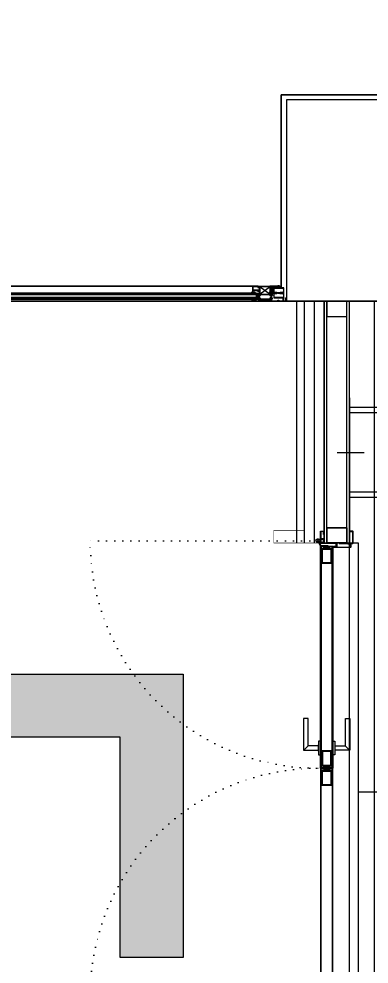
# Model space of a CAD drawing. Extents: x -1299 to 23780, y -3010 to 8106.
# Drawn here: x 21711.4 to 21850.3, y 2101.7 to 2477.2 of the extents above; entities that cross this region are included whole.
import ezdxf
from ezdxf.enums import TextEntityAlignment as Align

# ---------------------------------------------------------------- set-up
doc = ezdxf.new("R2010")
doc.units = 0
doc.header["$LTSCALE"] = 25
doc.header["$MEASUREMENT"] = 0
for name, pattern in [('ACAD_ISO10W100', [18.5, 12, -3, 0.5, -3]), ('DOT2', [0.125, 0, -0.125]), ('HIDDEN', [0.375, 0.25, -0.125])]:
    doc.linetypes.add(name, pattern=pattern)
doc.layers.get('0').update_dxf_attribs({"color": 9, "lineweight": 9})
for name, color, linetype, lineweight in [('01', 9, 'Continuous', 9), ('04', 9, 'Continuous', 9), ('06B', 9, 'Continuous', 9), ('06C', 9, 'Continuous', 9), ('06D', 9, 'Continuous', 9), ('09', 9, 'Continuous', 9), ('10', 9, 'Continuous', 9), ('11', 9, 'Continuous', 9), ('14', 9, 'Continuous', 9), ('15', 9, 'Continuous', 9), ('20', 9, 'DOT2', 9), ('22', 8, 'Continuous', 9), ('33', 9, 'BATTING', 9), ('35', 9, 'Continuous', 9), ('40B', 9, 'Continuous', 9), ('INCE', 9, 'Continuous', 9), ('KALIP AKS', 8, 'ACAD_ISO10W100', 9)]:
    doc.layers.add(name, color=color, linetype=linetype, lineweight=lineweight)
doc.styles.add('Arial', font='arial.ttf', dxfattribs={"height": 2.5})
doc.linetypes.add('BATTING', pattern='A,0.0001,-0.1,[134,ltypeshp.shx,S=0.1,R=0,X=-0.1,Y=0],-0.2,[134,ltypeshp.shx,S=0.1,R=180,X=0.1,Y=0],-0.1', length=0.4001)
pattern_1 = [(45, (-385.5235, -15.094166), (-0.0176776695, 0.0530330086), [0, -0.05])]

# ---------------------------------------------------------------- blocks, each defined once
blk = doc.blocks.new('p-floor mark_01')
h = blk.add_hatch(color=0)
h.dxf.hatch_style = 1
h.paths.add_polyline_path([(587.5, 500), (587.5, 587.5), (500, 587.5), (500, 612.5), (612.5, 612.5), (612.5, 500)])
at = {"color": 0}
blk.add_lwpolyline([(587.5, 500), (587.5, 587.5), (500, 587.5), (500, 612.5), (612.5, 612.5), (612.5, 500), (587.5, 500)], close=True, dxfattribs=at)
blk = doc.blocks.new('p-audi_floor marks')
at = {"layer": '06D', "color": 253}
blk.add_blockref('p-floor mark_01', (2400, 426.81), dxfattribs=at)
blk = doc.blocks.new('0_doorno')
blk.add_lwpolyline([(4.5, 0), (12.5, 0)])
blk.add_ellipse((-0.891, 0), major_axis=(-5.391, 0), ratio=0.666667)
at = {"style": 'Arial'}
blk.add_attdef('YUKSEKLIK', text='', height=2, dxfattribs=at).set_placement((5, 12.3), align=Align.TOP_LEFT)
blk.add_attdef('KAPINO', text='', height=2, dxfattribs=at).set_placement((0, 0), align=Align.MIDDLE)
blk.add_attdef('GENISLIK', text='', height=2, dxfattribs=at).set_placement((5, -3.789), align=Align.BOTTOM_LEFT)
blk = doc.blocks.new('KAPI KODLARI ÇATI KATI')
at = {"layer": '22'}
ref = blk.add_blockref('0_doorno', (21908.8, 2170), dxfattribs=dict(at, xscale=-5, yscale=5, zscale=5))
ref.add_attrib('KAPINO', 'K-DE-02', dxfattribs={"layer": '0', "height": 10, "style": 'Arial'}).set_placement((21914.12, 2170), align=Align.MIDDLE)
ref.add_attrib('GENISLIK', '180', dxfattribs={"layer": '0', "height": 10, "style": 'Arial'}).set_placement((21859.64, 2170), align=Align.BOTTOM_LEFT)
ref.add_attrib('YUKSEKLIK', '220', dxfattribs={"layer": '0', "height": 10, "style": 'Arial'}).set_placement((21860.75, 2167.5), align=Align.TOP_LEFT)
blk = doc.blocks.new('p-kolon_80x80')
blk.add_lwpolyline([(-40, -40), (40, -40), (40, 40), (-40, 40)], close=True)
blk = doc.blocks.new('p-civi')
at = {"layer": 'INCE', "linetype": 'HIDDEN'}
for p, q in [((0.06, 0.6), (0, 0.52)), ((13.11, 0.52), (0, 0.52)), ((0, 0.52), (0, -0.52)), ((0.06, 0.6), (12.97, 0.6)), ((0.06, 0.6), (0.06, -0.6)), ((12.97, 0.6), (13.11, 0.52)), ((13.11, -0.52), (0, -0.52)), ((0.06, -0.6), (0, -0.52)), ((12.97, -0.6), (0.06, -0.6)), ((12.97, -0.6), (13.11, -0.52))]:
    blk.add_line(p, q, dxfattribs=at)
at = {"layer": 'INCE'}
for p, q in [((0.06, -0.38), (0.19, 0.6)), ((0.23, -0.6), (0.39, 0.6)), ((0.43, -0.6), (0.59, 0.6)), ((0.64, -0.6), (0.8, 0.6)), ((0.84, -0.6), (1, 0.6)), ((1.04, -0.6), (1.2, 0.6)), ((1.24, -0.6), (1.4, 0.6)), ((1.44, -0.6), (1.6, 0.6)), ((1.64, -0.6), (1.8, 0.6)), ((1.85, -0.6), (2.01, 0.6)), ((2.05, -0.6), (2.21, 0.6)), ((2.25, -0.6), (2.41, 0.6)), ((2.45, -0.6), (2.61, 0.6)), ((2.65, -0.6), (2.81, 0.6)), ((2.88, -0.6), (3.04, 0.6)), ((3.08, -0.6), (3.24, 0.6)), ((3.29, -0.6), (3.45, 0.6)), ((3.49, -0.6), (3.65, 0.6)), ((3.69, -0.6), (3.85, 0.6)), ((3.89, -0.6), (4.05, 0.6)), ((4.09, -0.6), (4.25, 0.6)), ((4.3, -0.6), (4.46, 0.6)), ((4.5, -0.6), (4.66, 0.6)), ((4.7, -0.6), (4.86, 0.6)), ((4.93, -0.6), (5.09, 0.6)), ((5.13, -0.6), (5.29, 0.6)), ((5.3, -0.6), (5.46, 0.6)), ((5.51, -0.6), (5.67, 0.6)), ((5.71, -0.6), (5.87, 0.6)), ((5.91, -0.6), (6.07, 0.6)), ((6.11, -0.6), (6.27, 0.6)), ((6.31, -0.6), (6.47, 0.6)), ((6.51, -0.6), (6.68, 0.6)), ((6.72, -0.6), (6.88, 0.6)), ((6.92, -0.6), (7.08, 0.6)), ((7.12, -0.6), (7.28, 0.6)), ((7.32, -0.6), (7.48, 0.6)), ((7.52, -0.6), (7.68, 0.6)), ((7.76, -0.6), (7.92, 0.6)), ((7.96, -0.6), (8.12, 0.6)), ((8.16, -0.6), (8.32, 0.6)), ((8.39, -0.6), (8.55, 0.6)), ((8.59, -0.6), (8.75, 0.6)), ((8.79, -0.6), (8.95, 0.6)), ((8.99, -0.6), (9.15, 0.6)), ((9.19, -0.6), (9.35, 0.6)), ((9.39, -0.6), (9.55, 0.6)), ((9.59, -0.6), (9.75, 0.6)), ((9.79, -0.6), (9.95, 0.6)), ((9.99, -0.6), (10.15, 0.6)), ((10.2, -0.6), (10.36, 0.6)), ((10.4, -0.6), (10.56, 0.6)), ((10.6, -0.6), (10.76, 0.6)), ((10.8, -0.6), (10.96, 0.6)), ((11, -0.6), (11.16, 0.6)), ((11.2, -0.6), (11.36, 0.6)), ((11.4, -0.6), (11.56, 0.6)), ((11.63, -0.6), (11.79, 0.6)), ((11.83, -0.6), (11.99, 0.6)), ((12.01, -0.6), (12.17, 0.6)), ((12.21, -0.6), (12.37, 0.6)), ((12.41, -0.6), (12.57, 0.6)), ((12.61, -0.6), (12.77, 0.6)), ((12.81, -0.6), (12.97, 0.6)), ((12.97, 0.6), (13.11, 0.52)), ((13.11, 0.52), (12.97, 0.6)), ((13.11, 0.52), (13.21, 0.52)), ((13.62, 0.89), (13.21, 0.52)), ((13.21, -0.52), (13.21, 0.52)), ((13.62, 0.88), (13.62, -0.89)), ((13.62, 0.88), (13.62, 0.88)), ((13.7, 0.64), (13.7, -0.79)), ((13.11, -0.52), (13.21, -0.52)), ((13.62, -0.89), (13.21, -0.52)), ((13.62, -0.89), (13.68, -0.89))]:
    blk.add_line(p, q, dxfattribs=at)
blk = doc.blocks.new('*X151')
for p, q in [((1, 6.3), (1.3, 6.6)), ((3.8, 3.3), (1.2, 5.9)), ((1.6, 5.1), (2.3, 5.9)), ((2.2, 4), (3.3, 5)), ((2.9, 2.9), (4.9, 4.9)), ((3.7, 1.9), (3.8, 2)), ((5.3, 3.5), (3.9, 4.9)), ((4.8, 5.8), (4.1, 6.6)), ((4.2, 5.9), (4.8, 6.6)), ((5.3, 3.5), (6.7, 4.9)), ((5.7, 5.7), (6.5, 6.5)), ((8.4, 2.2), (5.7, 4.9)), ((6.8, 5.6), (5.9, 6.5)), ((7.8, 1), (6.5, 2.3)), ((6.7, 1.4), (10.4, 5.1)), ((6.8, 3.3), (8.4, 4.9)), ((7.2, 0.1), (7.8, 0.7)), ((7.3, 5.5), (8.2, 6.4)), ((9.5, 2.9), (7.5, 4.9)), ((8.8, 5.3), (7.7, 6.4)), ((8.8, 5.3), (9.6, 6)), ((11.4, 2.8), (9.1, 5.1)), ((10.1, 3), (12, 4.9)), ((14.1, 1.8), (11, 4.9)), ((11.8, 5.9), (11.1, 6.6)), ((11.3, 6), (11.9, 6.6)), ((11.5, 2.7), (13.7, 4.9)), ((12.4, 1.8), (13.8, 3.2)), ((13.6, 0.6), (12.6, 1.6)), ((12.8, 5.8), (13.6, 6.5)), ((14.2, 3.5), (12.8, 4.9)), ((12.8, 0.5), (14, 1.6)), ((13.8, 5.7), (12.9, 6.6)), ((14.1, 3.5), (16.5, 5.9)), ((14.4, 5.6), (15.3, 6.5)), ((15.8, 3.6), (14.5, 4.9)), ((16.7, 4.5), (14.7, 6.5)), ((16.1, 3.7), (16.6, 4.2))]:
    blk.add_line(p, q)
blk = doc.blocks.new('*X150')
for p, q in [((0.6, 14.7), (1.1, 15.2)), ((4.5, 11.4), (0.8, 15.2)), ((1.3, 0.4), (0.9, 0.9)), ((1, 13.3), (2.1, 14.5)), ((3.3, 10.8), (1, 13.1)), ((1, 1), (3.1, 3.1)), ((1.1, 8.1), (1.6, 8.6)), ((1.3, 11.9), (3.2, 13.8)), ((2, 1.5), (1.5, 2.1)), ((1.6, 10.4), (4.2, 13)), ((4.5, 7.9), (1.6, 10.8)), ((1.9, 8.9), (3.3, 10.4)), ((1.9, 7.2), (3.6, 8.9)), ((4.5, 6.1), (1.9, 8.7)), ((2.7, 2.6), (2, 3.3)), ((4, 4.8), (2.5, 6.4)), ((2.5, 4.3), (4.6, 6.3)), ((2.6, 6.1), (4.4, 8)), ((3.4, 3.6), (2.6, 4.5)), ((4.3, 11.4), (5.2, 12.2))]:
    blk.add_line(p, q)
blk = doc.blocks.new('p-dograma izo1')
at = {"layer": '10'}
for p, q in [((-69.9, -3.3), (-29.9, -3.3)), ((-29.9, -3.3), (-69.9, -32.1)), ((-69.9, -3.3), (-29.9, -32.1)), ((-69.9, -32.1), (-69.9, -3.3)), ((-29.9, -32.1), (-69.9, -32.1)), ((-24.9, -27), (-31.8, -27)), ((-29.9, -32.1), (-29.9, -3.3)), ((-26.9, -24.5), (-28.9, -24.5)), ((-26.9, -29.5), (-28.9, -29.5)), ((-26.9, -22.5), (-26.9, -31.5))]:
    blk.add_line(p, q, dxfattribs=at)
at = {"layer": '10', "linetype": 'ByBlock'}
blk.add_line((-28.9, -2.1), (-28.9, -30), dxfattribs=at)
at = {"layer": '10'}
blk.add_lwpolyline([(-72.9, -30), (-72.9, -33.1), (-77.9, -33.1), (-77.9, -36.6), (-77.6, -37.1), (-78.7, -38.2, 0.198912), (-78.8, -38.4), (-78.8, -38.9, 0.414214), (-78.6, -39.1), (-77.3, -39.1, 0.198912), (-77.1, -39), (-76.4, -38.3), (-76, -38.3, 0.198912), (-75.8, -38.2), (-75.4, -37.8), (-75.4, -37.6), (-76.4, -36.6), (-76.4, -35.6), (-76.4, -35.6, -1), (-76.4, -35.1), (-70.6, -35.1), (-72.1, -37.6), (-72.1, -37.8), (-71.9, -38.2, 0.267949), (-71.7, -38.3), (-71.2, -38.3), (-71, -38.2), (-67.9, -35.1), (-31.9, -35.1), (-28.7, -38.2), (-28.6, -38.3), (-28.1, -38.3, 0.267949), (-27.9, -38.2), (-27.7, -37.8), (-27.7, -37.6), (-29.1, -35.1), (-23.3, -35.1, -1), (-23.3, -35.6), (-23.4, -35.6), (-23.4, -36.6), (-24.4, -37.6), (-24.4, -37.8), (-23.9, -38.2, 0.198912), (-23.8, -38.3), (-23.4, -38.3), (-22.6, -39, 0.198912), (-22.5, -39.1), (-21.2, -39.1, 0.414214), (-21, -38.9), (-21, -38.4, 0.198912), (-21, -38.2), (-22.2, -37.1), (-21.9, -36.6), (-21.9, -33.1), (-26.9, -33.1), (-26.9, -22.1), (-21.9, -22.1), (-21.9, -18.8), (-23.9, -18.1), (-23.8, -18.1), (-23.9, -18.1), (-23.9, -20.1), (-26.9, -20.1), (-26.9, -2.1), (-23.9, -2.1), (-23.9, -4.1), (-21.9, -3.4), (-21.9, -0.1), (-77.9, -0.1), (-77.9, -3.4), (-75.9, -4.1), (-75.9, -2.1), (-72.9, -2.1), (-72.9, -20.1), (-75.9, -20.1), (-75.9, -18.1), (-77.9, -18.8), (-77.9, -22.1), (-72.9, -22.1), (-72.9, -24)], format="xyb", dxfattribs=at)
for points in [[(-70.9, -24.6), (-70.9, -2.1), (-53.4, -2.1), (-28.9, -2.1)], [(-28.9, -30), (-28.9, -33.1), (-70.9, -33.1), (-70.9, -29.5)]]:
    blk.add_lwpolyline(points, dxfattribs=at)
blk.add_lwpolyline([(-26.9, -16.9, -0.414214), (-26.4, -16.4), (-1.4, -16.4), (-1.4, -1.5), (-19.9, -1.5), (-19.9, -5.7), (-26.1, -5.7, -0.414214), (-26.6, -5.2), (-26.6, -4.7), (-24.6, -3.3), (-24.1, -4.2), (-21.4, -4.2), (-21.4, -1.6), (-21.9, -1.6), (-21.9, -0.1), (0.1, -0.1), (0.1, -24.6), (-1.4, -24.6), (-1.4, -18), (-24.1, -18), (-24.1, -19), (-26.9, -17.2)], format="xyb", close=True, dxfattribs=at)
blk = doc.blocks.new('p-izo kapı kenar profili')
at = {"layer": '06D'}
h = blk.add_hatch(dxfattribs=at)
h.set_pattern_fill('DOTS', color=256, scale=0.8, angle=45, style=0)
h.set_pattern_definition(pattern_1)
h.paths.add_polyline_path([(0.26, -4.83), (0.16, -5), (0.66, -5), (0.56, -4.83), (0.56, -4.25), (0.56, -3.67), (0.66, -3.5), (0.16, -3.5), (0.26, -3.67), (0.26, -4.25)])
h = blk.add_hatch(dxfattribs=at)
h.set_pattern_fill('DOTS', color=256, scale=0.8, angle=45, style=0)
h.set_pattern_definition(pattern_1)
h.paths.add_polyline_path([(5.03, -4.25), (5.03, -4.83), (4.93, -5), (5.43, -5), (5.33, -4.83), (5.33, -4.25), (5.33, -3.67), (5.43, -3.5), (4.93, -3.5), (5.03, -3.67)])
at = {"layer": '09'}
h = blk.add_hatch(dxfattribs=at)
h.set_pattern_fill('ANSI31', color=256, scale=0.75, style=0)
h.set_pattern_definition([(45, (-0.12092, -6), (-0.0662913, 0.0662913), [])])
h.paths.add_polyline_path([(7.79, -6), (7.79, -5.61), (7.78, -5.61), (7.77, -5.6), (7.77, -5.45), (7.55, -5.45, 0.414214), (7.49, -5.51), (7.49, -5.57), (7.64, -5.57), (7.64, -5.82), (6.64, -5.82), (6.64, -5.57), (6.79, -5.57), (6.79, -5.51, 0.414214), (6.73, -5.45), (6.49, -5.45), (6.49, -5.8), (5.29, -5.8), (5.29, -5.2), (5.59, -5.2), (5.59, -4.85), (5.56, -4.8), (5.67, -4.69, 0.198912), (5.68, -4.67), (5.68, -4.62, 0.414214), (5.66, -4.6), (5.53, -4.6, 0.198912), (5.51, -4.61), (5.44, -4.68), (5.4, -4.68, 0.198912), (5.38, -4.69), (5.34, -4.73), (5.34, -4.75), (5.44, -4.85), (5.44, -4.95), (5.44, -4.95, -1), (5.44, -5), (4.85, -5), (5, -4.75), (5, -4.73), (4.98, -4.69, 0.267949), (4.96, -4.68), (4.91, -4.68), (4.89, -4.69), (4.58, -5), (2.81, -5), (0.98, -5), (0.66, -4.69), (0.65, -4.68), (0.6, -4.68, 0.267949), (0.58, -4.69), (0.56, -4.72), (0.56, -4.76), (0.7, -5), (0.11, -5, -1), (0.11, -4.95), (0.12, -4.95), (0.12, -4.85), (0.22, -4.75), (0.22, -4.73), (0.17, -4.69, 0.198912), (0.16, -4.68), (0.12, -4.68), (0.04, -4.61, 0.198912), (0.03, -4.6), (-0.1, -4.6, 0.414214), (-0.12, -4.62), (-0.12, -4.67, 0.198912), (-0.12, -4.69), (0, -4.8), (-0.03, -4.85), (-0.03, -5.2), (0.29, -5.2), (0.29, -5.8), (0, -5.8), (0, -6), (2.42, -6), (2.81, -6)], flags=17)
h.paths.add_polyline_path([(7.79, -6), (7.79, -5.45), (7.55, -5.45, 0.414214), (7.49, -5.51), (7.49, -5.57), (7.64, -5.57), (7.64, -5.82), (6.64, -5.82), (6.64, -5.57), (6.79, -5.57), (6.79, -5.51, 0.414214), (6.73, -5.45), (6.49, -5.45), (6.49, -5.8), (5.29, -5.8), (5.29, -5.2), (5.59, -5.2), (5.59, -4.85), (5.56, -4.8), (5.67, -4.69, 0.198912), (5.68, -4.67), (5.68, -4.62, 0.414214), (5.66, -4.6), (5.53, -4.6, 0.198912), (5.51, -4.61), (5.44, -4.68), (5.4, -4.68, 0.198912), (5.38, -4.69), (5.34, -4.73), (5.34, -4.75), (5.44, -4.85), (5.44, -4.95), (5.44, -4.95, -1), (5.44, -5), (4.85, -5), (5, -4.75), (5, -4.73), (4.98, -4.69, 0.267949), (4.96, -4.68), (4.91, -4.68), (4.89, -4.69), (4.58, -5), (2.81, -5), (0.98, -5), (0.66, -4.69), (0.65, -4.68), (0.6, -4.68, 0.267949), (0.58, -4.69), (0.56, -4.73), (0.56, -4.75), (0.7, -5), (0.11, -5, -1), (0.11, -4.95), (0.12, -4.95), (0.12, -4.85), (0.22, -4.75), (0.22, -4.73), (0.17, -4.69, 0.198912), (0.16, -4.68), (0.12, -4.68), (0.04, -4.61, 0.198912), (0.03, -4.6), (-0.1, -4.6, 0.414214), (-0.12, -4.62), (-0.12, -4.67, 0.198912), (-0.12, -4.69), (0, -4.8), (-0.03, -4.85), (-0.03, -5.2), (0.29, -5.2), (0.29, -5.8), (0, -5.8), (0, -6), (2.42, -6), (2.81, -6)], flags=17)
at = {"layer": '06D'}
for p, q in [((0.16, -3.5), (0.26, -3.67)), ((0.66, -3.5), (0.16, -3.5)), ((0.26, -4.25), (0.26, -3.67)), ((0.66, -3.5), (0.56, -3.67)), ((0.56, -3.67), (0.56, -4.25)), ((4.93, -3.5), (5.03, -3.67)), ((5.43, -3.5), (4.93, -3.5)), ((5.03, -4.25), (5.03, -3.67)), ((5.43, -3.5), (5.33, -3.67)), ((5.33, -3.67), (5.33, -4.25)), ((0.16, -5), (0.26, -4.83)), ((0.66, -5), (0.16, -5)), ((0.26, -4.25), (0.26, -4.83)), ((0.56, -4.83), (0.56, -4.25)), ((0.66, -5), (0.56, -4.83)), ((4.93, -5), (5.03, -4.83)), ((5.43, -5), (4.93, -5)), ((5.03, -4.25), (5.03, -4.83)), ((5.33, -4.83), (5.33, -4.25)), ((5.43, -5), (5.33, -4.83)), ((6.63, -5.25), (6.61, -5.27)), ((6.61, -5.27), (6.61, -5.29)), ((6.61, -5.29), (6.62, -5.31)), ((6.62, -5.31), (6.64, -5.31)), ((7.01, -5.21), (6.63, -5.25)), ((6.64, -5.31), (7.1, -5.31)), ((6.79, -5.45), (6.64, -5.45)), ((6.79, -5.57), (6.74, -5.57)), ((6.74, -5.57), (6.84, -5.8)), ((6.79, -5.57), (6.79, -5.45)), ((6.84, -5.8), (6.86, -5.81)), ((6.86, -5.81), (6.87, -5.81)), ((6.87, -5.81), (6.89, -5.79)), ((7.05, -5.2), (7.01, -5.21)), ((7.1, -5.31), (7.12, -5.3)), ((7.12, -5.3), (7.13, -5.29)), ((7.13, -5.29), (7.15, -5.27)), ((7.15, -5.27), (7.16, -5.25)), ((7.16, -5.25), (7.17, -5.22)), ((7.17, -5.22), (7.19, -5.21)), ((7.19, -5.21), (7.22, -5.19)), ((7.27, -5.28), (7.26, -5.3)), ((7.26, -5.3), (7.27, -5.31)), ((7.3, -5.26), (7.27, -5.28)), ((7.27, -5.31), (7.83, -5.31)), ((7.7, -5.22), (7.3, -5.26)), ((7.41, -5.8), (7.39, -5.79)), ((7.43, -5.81), (7.41, -5.8)), ((7.45, -5.8), (7.43, -5.81)), ((7.52, -5.57), (7.45, -5.8)), ((7.47, -5.57), (7.47, -5.45)), ((7.47, -5.45), (7.77, -5.45)), ((7.47, -5.57), (7.52, -5.57)), ((7.74, -5.21), (7.7, -5.22)), ((7.77, -5.2), (7.74, -5.21)), ((7.77, -5.45), (7.77, -5.6)), ((7.77, -5.6), (7.78, -5.61)), ((7.78, -5.61), (7.8, -5.61)), ((7.8, -5.61), (7.82, -5.59)), ((7.82, -5.59), (8.08, -5.16)), ((7.83, -5.31), (8, -5.16))]:
    blk.add_line(p, q, dxfattribs=at)
blk.add_lwpolyline([(7.46, -2.33), (7.36, -2.31), (7.2, -2.35), (7.04, -2.43), (6.71, -2.65), (6.67, -2.69), (6.69, -2.71), (6.71, -2.71), (7.12, -2.52), (7.22, -2.51), (7.34, -2.54), (7.39, -2.59), (7.44, -2.62), (7.48, -2.67), (7.52, -2.7), (7.57, -2.72), (7.59, -2.7), (7.57, -2.67), (7.54, -2.64), (7.53, -2.61), (7.54, -2.59), (7.65, -2.61), (7.79, -2.63), (7.93, -2.67), (8.09, -2.7), (8.14, -2.72), (8.17, -2.72), (8.19, -2.7), (8.19, -2.67), (8.17, -2.63), (7.87, -2.23), (7.81, -2.23), (7.81, -2.45), (7.59, -2.45), (7.49, -2.36), (7.48, -2.35)], close=True, dxfattribs=at)
for centre, radius, start, end in [((6.64, -5.3), 0.15, 90, 270), ((7.14, -5.75), 0.253, 351.4886, 188.5114)]:
    blk.add_arc(centre, radius, start, end, dxfattribs=at)
at = {"layer": '09'}
for points in [[(0.5, -2.4), (0.7, -2.45)], [(0.7, -2.94), (0.5, -2.99)]]:
    blk.add_lwpolyline(points, dxfattribs=at)
at = {"layer": '10'}
for p, q in [((5.73, -5.14), (6.23, -2.74)), ((5.73, -2.74), (6.23, -5.14)), ((5.73, -5.14), (5.73, -2.74)), ((6.23, -2.74), (5.73, -2.74)), ((6.23, -5.14), (6.23, -2.74)), ((6.23, -5.14), (5.73, -5.14))]:
    blk.add_line(p, q, dxfattribs=at)
for points in [[(0.92, 0.12), (0.92, 0), (0.92, 0.12), (-2.2, 0.12), (-2.2, 0), (-0.2, 0), (-0.2, -2.38), (-0.08, -2.38), (-0.08, 0), (0.92, 0)], [(2.44, -5.2), (0.51, -5.2), (0.51, -5.8), (2.44, -5.8), (2.83, -5.8), (5.11, -5.8), (5.11, -5.2), (2.83, -5.2)]]:
    blk.add_lwpolyline(points, close=True, dxfattribs=at)
blk.add_lwpolyline([(-5.35, -4.67), (-5.59, -4.67), (-5.59, -6), (-0.2, -6), (2.44, -6), (2.83, -6), (7.81, -6), (7.81, -5.45), (7.57, -5.45, 0.414214), (7.51, -5.51), (7.51, -5.57), (7.66, -5.57), (7.66, -5.82), (6.66, -5.82), (6.66, -5.57), (6.81, -5.57), (6.81, -5.51, 0.414214), (6.75, -5.45), (6.51, -5.45), (6.51, -5.8), (5.31, -5.8), (5.31, -5.2), (5.61, -5.2), (5.61, -4.85), (5.58, -4.8), (5.69, -4.69, 0.198912), (5.7, -4.67), (5.7, -4.62, 0.414214), (5.68, -4.6), (5.55, -4.6, 0.198912), (5.53, -4.61), (5.46, -4.68), (5.42, -4.68, 0.198912), (5.4, -4.69), (5.36, -4.73), (5.36, -4.75), (5.46, -4.85), (5.46, -4.95), (5.47, -4.95, -1), (5.47, -5), (4.88, -5), (5.02, -4.75), (5.02, -4.73), (5, -4.69, 0.267949), (4.98, -4.68), (4.93, -4.68), (4.91, -4.69), (4.6, -5), (2.83, -5), (1, -5), (0.69, -4.69), (0.67, -4.68), (0.62, -4.68, 0.267949), (0.6, -4.69), (0.58, -4.73), (0.58, -4.75), (0.73, -5), (0.14, -5, -1), (0.14, -4.95), (0.14, -4.95), (0.14, -4.85), (0.24, -4.75), (0.24, -4.73), (0.2, -4.69, 0.198912), (0.18, -4.68), (0.14, -4.68), (0.07, -4.61, 0.198912), (0.05, -4.6), (-0.08, -4.6, 0.414214), (-0.1, -4.62), (-0.1, -4.67, 0.198912), (-0.09, -4.69), (0.02, -4.8), (-0.01, -4.85), (-0.01, -5.2), (0.31, -5.2), (0.31, -5.8), (-0.2, -5.8), (-4.29, -5.8), (-4.29, -4.67), (-4.53, -4.67, 0.414214), (-4.59, -4.73), (-4.59, -4.79), (-4.44, -4.79), (-4.44, -5.82), (-5.44, -5.82), (-5.44, -4.79), (-5.29, -4.79), (-5.29, -4.73)], format="xyb", close=True, dxfattribs=at)
at = {"layer": '06D', "extrusion": (0, 0, -1), "xscale": 0.1, "yscale": 0.1, "zscale": -0.1, "rotation": 90}
blk.add_blockref('*X150', (-6.67, -2.78), dxfattribs=at)
at = {"layer": '06D', "extrusion": (0, 0, -1), "xscale": 0.1, "yscale": 0.1, "zscale": -0.1}
blk.add_blockref('*X151', (-8.17, -5.8), dxfattribs=at)
at = {"layer": '09', "xscale": 0.1, "yscale": 0.1, "zscale": 0.1}
blk.add_blockref('p-dograma izo1', (7.79, 0.01), dxfattribs=at)
blk = doc.blocks.new('p-ısı yalıtımlı doğrama')
at = {"layer": '10'}
h = blk.add_hatch(dxfattribs=at)
h.set_pattern_fill('ANSI32', color=256, scale=1.5, angle=189, style=0)
h.set_pattern_definition([(126, (0.8328, 3.20004), (0.45507, 0.33063), []), (126, (0.5709, 3.2415), (0.45507, 0.33063), [])])
h.paths.add_polyline_path([(1.98, 2.05), (5.68, 2.05), (5.68, -1.65), (1.98, -1.65)], flags=16)
h.paths.add_polyline_path([(1.83, 2.2), (1.83, -1.8), (5.83, -1.8), (5.83, 2.2)])
at = {"layer": 'INCE'}
h = blk.add_hatch(dxfattribs=at)
h.set_pattern_fill('ANSI37', color=256, scale=0.64, angle=189, style=0)
h.set_pattern_definition([(54, (727.92843, -232.15538), (-0.0647213595, 0.04702282), []), (144, (727.92843, -232.15538), (-0.04702282, -0.0647213595), [])])
edge = h.paths.add_edge_path()
edge.add_line((3.83, 3.13), (3.83, 3.68))
edge.add_arc((4.08, 3.72), 0.246, 189.0242, 309.6487)
edge.add_line((4.23, 3.53), (4.23, 3.13))
edge.add_line((4.23, 3.13), (3.83, 3.13))
h = blk.add_hatch(dxfattribs=at)
h.set_pattern_fill('ANSI37', color=256, scale=0.64, angle=189, style=0)
h.set_pattern_definition([(306, (727.91843, 233.08852), (-0.0647213595, -0.04702282), []), (216, (727.91843, 233.08852), (-0.04702282, 0.0647213595), [])])
edge = h.paths.add_edge_path()
edge.add_line((3.83, -2.27), (3.83, -2.74))
edge.add_arc((4.12, -2.9), 0.325, 431.054, 511.2399, ccw=False)
edge.add_line((4.22, -2.59), (4.22, -2.27))
edge.add_line((4.22, -2.27), (3.83, -2.27))
at = {"layer": '10'}
for points in [[(1.83, 2.2), (1.83, 2.2, 4.557572), (1.83, 2.2), (1.83, -1.8, 6.895317), (1.83, -1.8), (1.83, -1.8), (5.83, -1.8), (5.83, 2.2), (1.83, 2.2)], [(1.98, 2.05), (5.68, 2.05), (5.68, -1.65), (1.98, -1.65), (1.98, 2.05, -4.556435), (1.98, 2.05)]]:
    blk.add_lwpolyline(points, format="xyb", close=True, dxfattribs=at)
at = {"layer": 'INCE'}
for points in [[(4.23, 3.53), (4.23, 3.13), (3.83, 3.13), (3.83, 3.68, 0.580989), (4.23, 3.53)], [(4.22, -2.59), (4.22, -2.27), (3.83, -2.27), (3.83, -2.74, -0.364889), (4.22, -2.59)]]:
    blk.add_lwpolyline(points, format="xyb", dxfattribs=at)
at = {"xscale": -1, "rotation": 180}
blk.add_blockref('p-izo kapı kenar profili', (6.42, -2.47), dxfattribs=at)
at = {"layer": '09', "xscale": 0.4, "yscale": 0.4, "zscale": 0.4}
blk.add_blockref('p-civi', (1.89, 0.2), dxfattribs=at)
blk = doc.blocks.new('*U177')
at = {"layer": '09'}
h = blk.add_hatch(dxfattribs=at)
h.set_pattern_fill('_USER', color=256, scale=0.2, style=0, pattern_type=0)
h.set_pattern_definition([(0, (191.7126, -0.4), (0, -0.2), [])])
h.paths.add_polyline_path([(0, -0.6), (191.71, -0.6), (191.71, 0), (0, 0)])
h = blk.add_hatch(dxfattribs=at)
h.set_pattern_fill('_USER', color=256, scale=0.2, style=0, pattern_type=0)
h.set_pattern_definition([(0, (191.7126, -2.1), (0, -0.2), [])])
h.paths.add_polyline_path([(0, -2.4), (191.71, -2.4), (191.71, -1.8), (0, -1.8)])
at = {"layer": '15'}
for points in [[(0, -0.6), (191.71, -0.6), (191.71, 0), (0, 0)], [(0, -2.4), (191.71, -2.4), (191.71, -1.8), (0, -1.8)]]:
    blk.add_lwpolyline(points, close=True, dxfattribs=at)
blk = doc.blocks.new('p-dog-teras-2')
at = {"layer": '06C'}
for points in [[(600.5, 6), (405.45, 6)], [(405.45, 0), (600.49, 0)]]:
    blk.add_lwpolyline(points, dxfattribs=at)
at = {"rotation": 180}
for name, p in [('p-ısı yalıtımlı doğrama', (614.84, 3.53)), ('*U177', (602.07, 0.86))]:
    blk.add_blockref(name, p, dxfattribs=at)
blk = doc.blocks.new('prf-scr2')
at = {"linetype": 'DOT2', "ltscale": 10}
blk.add_line((0, 0.19), (0, -1.06), dxfattribs=at)
for p, q in [((0.09, -0.24), (-0.09, -0.2)), ((-0.09, -0.24), (0.09, -0.28)), ((0.09, -0.32), (-0.09, -0.28)), ((-0.09, -0.32), (0.09, -0.36)), ((0.09, -0.4), (-0.09, -0.36)), ((-0.09, -0.4), (0.09, -0.44)), ((0.09, -0.48), (-0.09, -0.44)), ((-0.09, -0.48), (0.09, -0.52)), ((0.09, -0.56), (-0.09, -0.52)), ((-0.09, -0.56), (0.09, -0.6)), ((0.09, -0.64), (-0.09, -0.6)), ((-0.09, -0.64), (0.09, -0.68)), ((0.09, -0.72), (-0.09, -0.68)), ((-0.09, -0.72), (0.09, -0.76)), ((0.06, -0.84), (-0.08, -0.76)), ((-0.07, -0.8), (0.06, -0.84)), ((0.09, -0.17), (0, -0.15)), ((0, -0.18), (0.09, -0.2))]:
    blk.add_line(p, q)
blk.add_lwpolyline([(0.23, 0), (-0.23, 0), (-0.23, -0.01), (-0.12, -0.14), (0.12, -0.14), (0.23, -0.01), (0.23, 0)], close=True)
for points in [[(0.23, -0.01), (-0.23, -0.01)], [(-0.09, -0.14), (-0.09, -0.2), (-0.12, -0.22), (-0.12, -0.23), (-0.09, -0.24), (-0.09, -0.28), (-0.12, -0.3), (-0.12, -0.31), (-0.09, -0.32), (-0.09, -0.36), (-0.12, -0.38), (-0.12, -0.39), (-0.09, -0.4), (-0.09, -0.44), (-0.12, -0.46), (-0.12, -0.46), (-0.09, -0.48), (-0.09, -0.52), (-0.12, -0.54), (-0.12, -0.54), (-0.09, -0.56), (-0.09, -0.6), (-0.12, -0.62), (-0.12, -0.62), (-0.09, -0.64), (-0.09, -0.68), (-0.12, -0.69), (-0.12, -0.7), (-0.09, -0.72), (-0.09, -0.73), (-0.08, -0.76), (-0.1, -0.77), (-0.1, -0.78), (-0.07, -0.8), (-0.01, -0.94), (0, -0.95), (0.01, -0.94), (0.08, -0.76), (0.09, -0.76), (0.12, -0.74), (0.12, -0.73), (0.09, -0.72), (0.09, -0.68), (0.12, -0.66), (0.12, -0.66), (0.09, -0.64), (0.09, -0.6), (0.12, -0.58), (0.12, -0.58), (0.09, -0.56), (0.09, -0.52), (0.12, -0.5), (0.12, -0.5), (0.09, -0.48), (0.09, -0.44), (0.12, -0.43), (0.12, -0.42), (0.09, -0.4), (0.09, -0.36), (0.12, -0.35), (0.12, -0.34), (0.09, -0.32), (0.09, -0.28), (0.12, -0.27), (0.12, -0.26), (0.09, -0.24), (0.09, -0.2), (0.12, -0.19), (0.12, -0.18), (0.09, -0.17), (0.09, -0.14)]]:
    blk.add_lwpolyline(points)
blk = doc.blocks.new('gr-p-barel kilitli kapı kolu')
at = {"flags": 128}
for points in [[(-0.9, 0.8), (-0.9, 4.9), (-11.7, 4.9), (-11.7, 6.7), (0.9, 6.7), (0.9, 0.8)], [(-0.8, 5), (0.8, 6.6)]]:
    blk.add_lwpolyline(points, dxfattribs=at)
blk.add_lwpolyline([(-2.75, 0), (-2.75, 0.7), (2.75, 0.7), (2.75, 0)])
blk.add_lwpolyline([(-1.3, 0.7), (1.3, 0.7), (1.3, 0.8), (-1.3, 0.8)], close=True)
blk = doc.blocks.new('k-audi-teras')
at = {"layer": '10'}
for points in [[(-12.4, 4.6, 0.414214), (-12.5, 4.5), (-12.5, 0.1, 0.414214), (-12.4, 0), (-7.1, 0), (-7.1, -0.2), (-12.4, -0.2, -0.414214), (-12.7, 0.1), (-12.7, 4.5, -0.414214), (-12.4, 4.8), (-11.5, 4.8, -0.414214), (-11.2, 4.5), (-11.2, 3.4), (-11.4, 3.4), (-11.4, 4.5, 0.414214), (-11.5, 4.6)], [(-11.5, -0.2, 0.414214), (-11.8, -0.5), (-11.8, -1.5, 0.414214), (-11.5, -1.8), (-5.1, -1.8, 0.414214), (-4.8, -1.5, 0.414214), (-5.1, -1.2), (-6, -1.2), (-6, -0.2), (0, -0.2, 0.414214), (0.3, 0.1), (0.3, 4.5, 0.414214), (0, 4.8), (-0.9, 4.8, 0.414214), (-1.2, 4.5), (-1.2, 3.4), (-1, 3.4), (-1, 4.5, -0.414214), (-0.9, 4.6), (0, 4.6, -0.414214), (0.1, 4.5), (0.1, 0.1, -0.414214), (0, 0), (-6.2, 0), (-6.2, -1.4), (-5.1, -1.4, -0.414214), (-5, -1.5, -0.414214), (-5.1, -1.6), (-11.5, -1.6, -0.414214), (-11.6, -1.5), (-11.6, -0.5, -0.414214), (-11.5, -0.4), (-10.6, -0.4), (-10.6, -0.2)], [(0.81, 0.38), (0.17, -1), (-2.7, -1), (-2.7, -1.2), (0.3, -1.2), (0.98, 0.27, 14.796002)], [(-12.4, -183.4, -0.414214), (-12.5, -183.3), (-12.5, -178.9, -0.414214), (-12.4, -178.8), (-7.1, -178.8), (-7.1, -178.6), (-12.4, -178.6, 0.414214), (-12.7, -178.9), (-12.7, -183.3, 0.414214), (-12.4, -183.6), (-11.5, -183.6, 0.414214), (-11.2, -183.3), (-11.2, -182.2), (-11.4, -182.2), (-11.4, -183.3, -0.414214), (-11.5, -183.4)], [(-11.5, -178.6, -0.414214), (-11.8, -178.3), (-11.8, -177.3, -0.414214), (-11.5, -177), (-5.1, -177, -0.414214), (-4.8, -177.3, -0.414214), (-5.1, -177.6), (-6, -177.6), (-6, -178.6), (0, -178.6, -0.414214), (0.3, -178.9), (0.3, -183.3, -0.414214), (0, -183.6), (-0.9, -183.6, -0.414214), (-1.2, -183.3), (-1.2, -182.2), (-1, -182.2), (-1, -183.3, 0.414214), (-0.9, -183.4), (0, -183.4, 0.414214), (0.1, -183.3), (0.1, -178.9, 0.414214), (0, -178.8), (-6.2, -178.8), (-6.2, -177.4), (-5.1, -177.4, 0.414214), (-5, -177.3, 0.414214), (-5.1, -177.2), (-11.5, -177.2, 0.414214), (-11.6, -177.3), (-11.6, -178.3, 0.414214), (-11.5, -178.4), (-10.6, -178.4), (-10.6, -178.6)], [(0.81, -179.18), (0.17, -177.8), (-2.7, -177.8), (-2.7, -177.6), (0.3, -177.6), (0.98, -179.07, -14.796002)]]:
    blk.add_lwpolyline(points, format="xyb", close=True, dxfattribs=at)
for points in [[(-1.35, -88.8), (-3.35, -88.8), (-3.35, -89.1), (-4.39, -89.1), (-4.39, -1.5), (-3.35, -1.5), (-3.35, -1.8), (-1.35, -1.8), (-1.35, -1.5), (-3.05, -1.5), (-3.05, -1.2), (-4.69, -1.2), (-4.69, -89.4), (-3.05, -89.4), (-3.05, -89.1), (-1.35, -89.1)], [(-3.35, -88.8), (-1.35, -88.8), (-1.35, -89.4), (0.3, -89.4), (0.3, -1.2), (-1.35, -1.2), (-1.35, -1.8), (-3.35, -1.8), (-3.35, -2.1), (-1.05, -2.1), (-1.05, -1.5), (0, -1.5), (0, -89.1), (-1.05, -89.1), (-1.05, -88.5), (-3.35, -88.5), (-3.35, -88.8)], [(-1.35, -90), (-3.35, -90), (-3.35, -89.7), (-4.39, -89.7), (-4.39, -177.3), (-3.35, -177.3), (-3.35, -177), (-1.35, -177), (-1.35, -177.3), (-3.05, -177.3), (-3.05, -177.6), (-4.69, -177.6), (-4.69, -89.4), (-3.05, -89.4), (-3.05, -89.7), (-1.35, -89.7)], [(-3.35, -90), (-1.35, -90), (-1.35, -89.4), (0.3, -89.4), (0.3, -177.6), (-1.35, -177.6), (-1.35, -177), (-3.35, -177), (-3.35, -176.7), (-1.05, -176.7), (-1.05, -177.3), (0, -177.3), (0, -89.7), (-1.05, -89.7), (-1.05, -90.3), (-3.35, -90.3), (-3.35, -90)]]:
    blk.add_lwpolyline(points, dxfattribs=at)
for points in [[(-4.2, -2.1), (-4.2, -8.1), (-0.2, -8.1), (-0.2, -2.1)], [(-3.9, -2.4), (-3.9, -7.8), (-0.5, -7.8), (-0.5, -2.4)], [(-4.2, -88.5), (-4.2, -82.5), (-0.2, -82.5), (-0.2, -88.5)], [(-3.9, -88.2), (-3.9, -82.8), (-0.5, -82.8), (-0.5, -88.2)], [(-4.2, -90.3), (-4.2, -96.3), (-0.2, -96.3), (-0.2, -90.3)], [(-3.9, -90.6), (-3.9, -96), (-0.5, -96), (-0.5, -90.6)], [(-4.2, -176.7), (-4.2, -170.7), (-0.2, -170.7), (-0.2, -176.7)], [(-3.9, -176.4), (-3.9, -171), (-0.5, -171), (-0.5, -176.4)]]:
    blk.add_lwpolyline(points, close=True, dxfattribs=at)
for centre in [(1.3, 0.95), (1.3, -179.75)]:
    blk.add_circle(centre, 0.55, dxfattribs=at)
at = {"layer": '20', "linetype": 'HIDDEN'}
for points in [[(0.1, 0.2), (-1.2, 0.2), (-1.2, 1.7), (0.1, 1.7)], [(0.79, 0.4), (-1, 0.4), (-1, 1.5), (0.79, 1.5)], [(0.1, -179), (-1.2, -179), (-1.2, -180.5), (0.1, -180.5)], [(0.79, -179.2), (-1, -179.2), (-1, -180.3), (0.79, -180.3)]]:
    blk.add_lwpolyline(points, dxfattribs=at)
at = {"layer": '20'}
for points in [[(1.3, 0.95), (91.66, 0.95)], [(1.3, -179.75), (91.66, -179.75)]]:
    blk.add_lwpolyline(points, dxfattribs=at)
for centre, start, end in [((1.29, 0.95), 268.3229, 359.9985), ((1.29, -179.75), 0.0015, 91.6771)]:
    blk.add_arc(centre, 90.36, start, end, dxfattribs=at)
at = {"layer": '06B', "xscale": -1, "rotation": 90}
blk.add_blockref('gr-p-barel kilitli kapı kolu', (-4.71, -81.4), dxfattribs=at)
at = {"layer": '06B', "rotation": 270}
blk.add_blockref('gr-p-barel kilitli kapı kolu', (0.31, -81.4), dxfattribs=at)
at = {"layer": '10'}
for p in [(-2.2, -1.5), (-2.42, -89.7)]:
    blk.add_blockref('prf-scr2', p, dxfattribs=at)
at = {"layer": '10', "xscale": -1, "rotation": 180}
for p in [(-2.42, -89.1), (-2.2, -177.3)]:
    blk.add_blockref('prf-scr2', p, dxfattribs=at)
blk = doc.blocks.new('prf-36')
for p, q in [((-15, 18), (15, 18)), ((-15, 15.75), (-15, 18)), ((-3.325, 15.75), (-15, 15.75)), ((15, 15.75), (3.325, 15.75)), ((15, 18), (15, 15.75)), ((-0.625, 13.05), (-0.625, -13.05)), ((0.625, 13.05), (0.625, -13.05)), ((-15, -15.75), (-3.325, -15.75)), ((-15, -18), (-15, -15.75)), ((15, -18), (-15, -18)), ((3.325, -15.75), (15, -15.75)), ((15, -15.75), (15, -18))]:
    blk.add_line(p, q)
for centre, start, end in [((-3.325, 13.05), 0, 90), ((3.325, 13.05), 90, 180), ((-3.325, -13.05), 270, 0), ((3.325, -13.05), 180, 270)]:
    blk.add_arc(centre, 2.7, start, end)
blk = doc.blocks.new('ÇATI KATI PLANI')
at = {"layer": '06D'}
blk.add_lwpolyline([(21821.5, 2365), (21821.5, 2268.98)], dxfattribs=at)
at = {"layer": '10'}
for points, const_width in [([(21817.5, 2365), (21817.5, 2268.98)], 0.1), ([(21842.5, 2272.3), (21842.5, 2268.98), (21812.5, 2268.98), (21812.5, 2273.98), (21824.5, 2273.98), (21824.5, 2278.98)], 0.2)]:
    blk.add_lwpolyline(points, dxfattribs=dict(at, const_width=const_width))
for points in [[(21841.5, 2365), (21833.5, 2365), (21833.5, 2359), (21841.5, 2359)], [(21841.5, 2274.98), (21833.5, 2274.98), (21833.5, 2268.98), (21841.5, 2268.98)], [(21833.5, 2274.98), (21841.5, 2274.98), (21841.5, 2268.98), (21833.5, 2268.98)]]:
    blk.add_lwpolyline(points, close=True, dxfattribs=at)
at = {"layer": '11'}
for points in [[(21832.5, 2268.98), (21832.5, 2365)], [(21833.5, 2268.98), (21833.5, 2365)], [(21841.5, 2268.98), (21841.5, 2365)], [(21842.5, 2322.97), (21842.5, 2365)], [(21842.5, 2288.98), (21842.5, 2268.98)]]:
    blk.add_lwpolyline(points, dxfattribs=at)
at = {"layer": '14'}
blk.add_lwpolyline([(22005.5, 2677), (22005.5, 2382), (21899.5, 2382), (21899.5, 2447), (21839.5, 2447), (21839.5, 2447), (21815.5, 2447), (21815.5, 2370)], dxfattribs=at)
at = {"layer": '33', "linetype": 'Continuous', "ltscale": 0.4}
blk.add_lwpolyline([(21824.5, 2365), (21824.5, 2268.98)], dxfattribs=at)
at = {"layer": '33', "ltscale": 0.4}
for points in [[(21828.5, 2365), (21828.5, 2268.98)], [(21832.5, 2361), (21832.5, 2361)]]:
    blk.add_lwpolyline(points, dxfattribs=at)
at = {"layer": '40B'}
for points in [[(19790, 2617.5), (20097.5, 2617.5), (20105, 2617.5), (20105, 2825), (21877.5, 2825), (21877.5, 2365), (19797.5, 2365), (19790, 2365), (19790, 2617.5)], [(19790, 2365), (19790, 1840), (20467.48, 1840), (20467.5, 325), (21852.5, 325), (21852.5, 2365)]]:
    blk.add_lwpolyline(points, close=True, dxfattribs=at)
at = {"layer": 'KALIP AKS'}
for p, q in [((21842.5, 2326.68), (21842.5, 2281.68)), ((21837.66, 2304.97), (21848.36, 2304.97))]:
    blk.add_line(p, q, dxfattribs=at)
blk.add_blockref('p-dog-teras-2', (21203.49, 2365))
at = {"xscale": -1}
blk.add_blockref('k-audi-teras', (21831.3, 2268.9), dxfattribs=at)
at = {"layer": '01'}
blk.add_blockref('p-kolon_80x80', (21857.5, 2405), dxfattribs=at)
at = {"layer": '10'}
blk.add_blockref('prf-36', (21857.5, 2304.97), dxfattribs=at)

msp = doc.modelspace()

# ---------------------------------------------------------------- linework, layer by layer
at = {"layer": '35'}
for points in [[(19799.5, 2371), (21815.5, 2371), (21815.5, 2447), (21889.5, 2447), (21889.5, 2553), (21865.5, 2553), (21865.5, 2743), (21815.5, 2743), (21815.5, 2803), (20189.5, 2803)], [(20497.5, 2365), (21117.5, 2364.94), (21117.5, 2348), (21122.5, 2348), (21122.5, 2350), (21192.5, 2350), (21192.5, 2348), (21197.5, 2348), (21197.5, 2365), (21817.5, 2365), (21817.5, 2365), (21822.5, 2365), (21822.5, 2365), (21832.5, 2365), (21832.5, 2268.97), (21845.75, 2268.98), (21846, 2268.98), (21846, 2089.15), (21832.5, 2089.15), (21832.5, 1014), (22607.5, 1014), (22607.5, 335)]]:
    msp.add_lwpolyline(points, dxfattribs=at)
msp.add_lwpolyline([(21842.5, 2365), (22607.5, 2365), (22607.5, 1039), (21842.5, 1039)], close=True, dxfattribs=at)

# ---------------------------------------------------------------- block references
msp.add_blockref('ÇATI KATI PLANI', (0, 0))
at = {"layer": '04', "color": 252}
msp.add_blockref('p-audi_floor marks', (18764, 1177.5), dxfattribs=at)
at = {"layer": '22'}
msp.add_blockref('KAPI KODLARI ÇATI KATI', (0, 0), dxfattribs=at)

doc.saveas('drawing.dxf')
